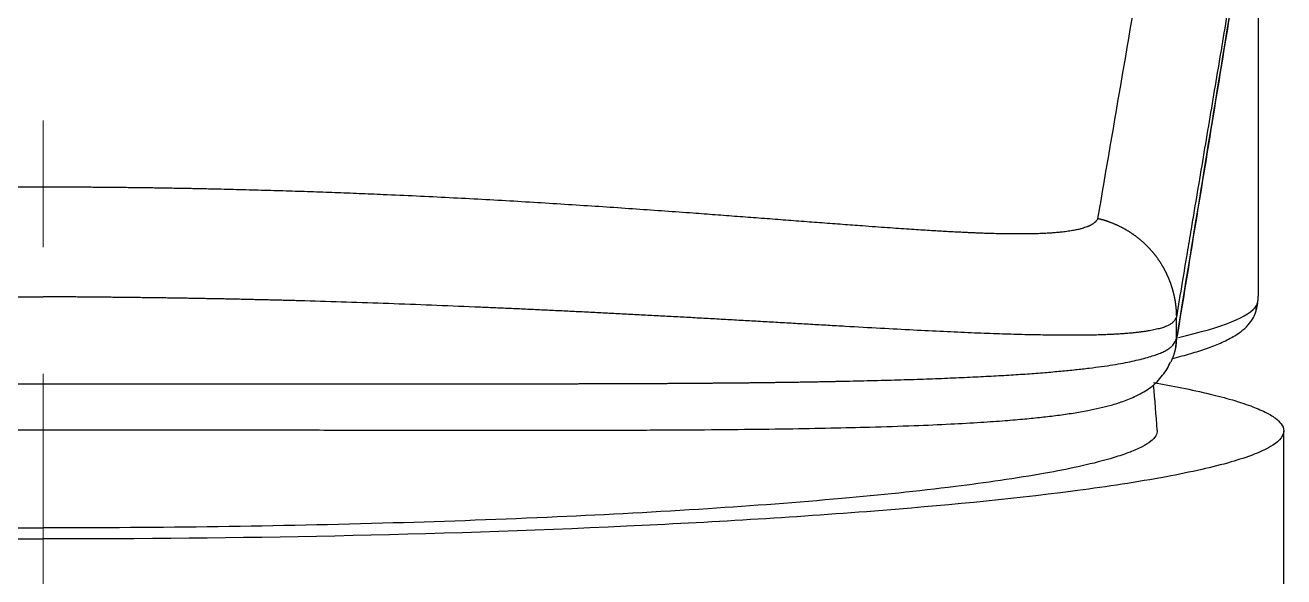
# Model space of a CAD drawing. Extents: x 0 to 790, y 0 to 579.
# Drawn here: x 225.07 to 249.92, y 358.79 to 369.68 of the extents above; entities that cross this region are included whole.
import ezdxf

# ---------------------------------------------------------------- set-up
doc = ezdxf.new("R2010")
doc.units = 0
doc.header["$LTSCALE"] = 10
doc.header["$MEASUREMENT"] = 0
doc.linetypes.add('CENTER', pattern=[2, 1.25, -0.25, 0.25, -0.25])
for name, color, linetype in [('1', 7, 'CONTINUOUS'), ('BODY', 7, 'CONTINUOUS'), ('DEF_LAYER_ASSEM_MEMBER', 7, 'CONTINUOUS')]:
    doc.layers.add(name, color=color, linetype=linetype)

# ---------------------------------------------------------------- blocks, each defined once
blk = doc.blocks.new('A$C93291215')
at = {"layer": '1'}
for p, q in [((24, 2.772), (24, 10.039)), ((22.378, 1.789), (22.378, 2.222))]:
    blk.add_line(p, q, dxfattribs=at)
for centre, major_axis, ratio, start_param, end_param in [((0, 2.568), (24, 0), 0.087156, 5.918003, 6.226861), ((23.463, 2.453), (-0.42, 0.272), 0.994615, 3.141702, 3.71335)]:
    blk.add_ellipse(centre, major_axis=major_axis, ratio=ratio, start_param=start_param, end_param=end_param, dxfattribs=at)
for points, degree in [([(20.83, 4.17), (21.155, 6.065), (21.479, 7.957), (21.803, 9.848)], 3), ([(23.554, 8.977), (23.162, 6.581), (22.77, 4.185), (22.378, 1.789)], 3), ([(22.365, 1.635), (23.539, 8.81)], 1), ([(23.95, 2.339), (23.972, 2.413), (23.985, 2.5)], 2)]:
    blk.add_open_spline(points, degree=degree, dxfattribs=at)
for points, knots in [([(23.554, 9.245), (23.476, 8.775), (23.319, 7.839), (23.123, 6.668), (22.966, 5.733), (22.849, 5.031), (22.75, 4.441), (22.663, 3.926), (22.584, 3.453), (22.487, 2.873), (22.416, 2.451), (22.378, 2.222)], [0, 0, 0, 0, 0.200527, 0.4, 0.50027, 0.599806, 0.7, 0.752433, 0.819695, 0.902153, 1, 1, 1, 1]), ([(0.002, 4.788), (-0.02, 4.788), (-0.065, 4.788), (-0.133, 4.788), (-0.202, 4.787), (-0.273, 4.787), (-0.346, 4.787), (-0.421, 4.787), (-0.497, 4.787), (-0.575, 4.786), (-0.654, 4.786), (-0.735, 4.785), (-0.818, 4.785), (-0.902, 4.784), (-0.988, 4.784), (-1.076, 4.783), (-1.165, 4.782), (-1.256, 4.782), (-1.348, 4.781), (-1.442, 4.78), (-1.538, 4.779), (-1.635, 4.778), (-1.734, 4.777), (-1.835, 4.775), (-1.937, 4.774), (-2.041, 4.773), (-2.146, 4.771), (-2.253, 4.77), (-2.361, 4.768), (-2.471, 4.766), (-2.583, 4.764), (-2.696, 4.762), (-2.811, 4.76), (-2.927, 4.758), (-3.045, 4.756), (-3.164, 4.753), (-3.285, 4.751), (-3.408, 4.748), (-3.532, 4.745), (-3.657, 4.742), (-3.784, 4.739), (-4.207, 4.728), (-4.874, 4.709), (-5.727, 4.679), (-6.429, 4.652), (-6.983, 4.628), (-7.392, 4.609), (-7.661, 4.596), (-7.85, 4.587), (-8.008, 4.579), (-8.18, 4.57), (-8.351, 4.561), (-8.521, 4.552), (-8.691, 4.542), (-8.86, 4.533), (-9.029, 4.523), (-9.196, 4.514), (-9.363, 4.504), (-9.53, 4.494), (-9.696, 4.484), (-9.861, 4.474), (-10.025, 4.464), (-10.189, 4.454), (-10.351, 4.443), (-10.513, 4.433), (-10.675, 4.423), (-10.835, 4.412), (-10.994, 4.402), (-11.152, 4.391), (-11.31, 4.38), (-11.466, 4.37), (-11.621, 4.359), (-11.775, 4.348), (-11.928, 4.338), (-12.08, 4.327), (-12.231, 4.316), (-12.381, 4.305), (-12.53, 4.295), (-12.678, 4.284), (-12.824, 4.273), (-12.97, 4.263), (-13.114, 4.252), (-13.258, 4.241), (-13.4, 4.231), (-13.542, 4.22), (-13.682, 4.209), (-13.821, 4.199), (-13.959, 4.189), (-14.097, 4.178), (-14.233, 4.168), (-14.368, 4.158), (-14.502, 4.147), (-14.701, 4.132), (-14.962, 4.113), (-15.282, 4.088), (-15.595, 4.065), (-15.901, 4.042), (-16.198, 4.02), (-16.488, 3.999), (-16.77, 3.979), (-17.043, 3.961), (-17.307, 3.943), (-17.515, 3.93), (-17.672, 3.921), (-17.783, 3.914), (-17.898, 3.908), (-18.014, 3.902), (-18.133, 3.896), (-18.254, 3.89), (-18.377, 3.884), (-18.5, 3.879), (-18.625, 3.875), (-18.751, 3.871), (-18.877, 3.868), (-19.003, 3.865), (-19.128, 3.863), (-19.252, 3.863), (-19.375, 3.863), (-19.521, 3.865), (-19.678, 3.869), (-19.837, 3.876), (-19.971, 3.885), (-20.083, 3.896), (-20.176, 3.906), (-20.252, 3.917), (-20.314, 3.927), (-20.364, 3.936), (-20.417, 3.947), (-20.473, 3.96), (-20.531, 3.976), (-20.581, 3.992), (-20.621, 4.007), (-20.655, 4.022), (-20.682, 4.035), (-20.709, 4.05), (-20.741, 4.07), (-20.767, 4.091), (-20.786, 4.109), (-20.796, 4.121), (-20.805, 4.132), (-20.813, 4.142), (-20.82, 4.152), (-20.825, 4.161), (-20.829, 4.167), (-20.83, 4.17)], [0, 0, 0, 0, 0.002057, 0.004165, 0.006324, 0.008535, 0.010797, 0.01311, 0.015475, 0.017891, 0.020359, 0.022878, 0.025448, 0.028069, 0.030742, 0.033466, 0.036242, 0.039069, 0.041947, 0.044876, 0.047857, 0.050889, 0.053973, 0.057107, 0.060293, 0.063531, 0.066819, 0.070159, 0.07355, 0.076993, 0.080486, 0.084031, 0.087627, 0.091274, 0.094973, 0.098723, 0.102523, 0.106375, 0.110279, 0.114233, 0.118238, 0.122294, 0.154366, 0.1818, 0.204601, 0.222776, 0.23633, 0.245267, 0.249591, 0.255376, 0.261161, 0.266945, 0.27273, 0.278516, 0.284303, 0.290091, 0.295881, 0.301673, 0.307467, 0.313264, 0.319064, 0.324866, 0.330668, 0.336471, 0.342273, 0.348074, 0.353872, 0.359666, 0.365456, 0.371241, 0.37702, 0.382792, 0.388558, 0.394319, 0.400074, 0.405825, 0.411571, 0.417313, 0.423053, 0.428789, 0.434524, 0.440256, 0.445988, 0.451718, 0.457448, 0.463179, 0.46891, 0.474643, 0.480377, 0.486114, 0.491853, 0.497596, 0.503342, 0.517684, 0.532041, 0.546404, 0.560765, 0.575116, 0.58945, 0.603758, 0.618032, 0.632265, 0.646458, 0.652647, 0.659117, 0.665868, 0.672901, 0.680217, 0.687819, 0.695709, 0.703887, 0.712354, 0.72111, 0.730158, 0.739497, 0.749129, 0.759054, 0.769272, 0.779778, 0.797015, 0.812839, 0.827242, 0.840231, 0.851813, 0.861994, 0.87078, 0.878176, 0.884189, 0.895653, 0.906255, 0.916003, 0.924899, 0.932947, 0.940146, 0.945541, 0.955333, 0.969553, 0.974749, 0.979665, 0.9843, 0.988651, 0.992718, 0.996501, 1, 1, 1, 1]), ([(20.83, 4.17), (20.829, 4.168), (20.827, 4.165), (20.824, 4.159), (20.821, 4.154), (20.817, 4.147), (20.812, 4.141), (20.807, 4.134), (20.801, 4.127), (20.794, 4.119), (20.787, 4.111), (20.779, 4.103), (20.77, 4.094), (20.76, 4.086), (20.748, 4.076), (20.733, 4.065), (20.716, 4.054), (20.699, 4.044), (20.681, 4.034), (20.663, 4.025), (20.645, 4.017), (20.626, 4.009), (20.601, 4), (20.566, 3.987), (20.515, 3.971), (20.451, 3.954), (20.371, 3.937), (20.272, 3.92), (20.168, 3.905), (20.062, 3.894), (19.963, 3.885), (19.857, 3.878), (19.744, 3.872), (19.625, 3.868), (19.5, 3.865), (19.368, 3.864), (19.23, 3.863), (19.086, 3.864), (18.936, 3.867), (18.78, 3.87), (18.655, 3.874), (18.56, 3.877), (18.497, 3.88), (18.424, 3.882), (18.342, 3.886), (18.249, 3.89), (18.147, 3.895), (18.034, 3.901), (17.909, 3.907), (17.773, 3.915), (17.624, 3.924), (17.462, 3.933), (17.287, 3.944), (17.097, 3.957), (16.891, 3.971), (16.67, 3.986), (16.433, 4.003), (16.139, 4.024), (15.791, 4.05), (15.389, 4.08), (14.979, 4.111), (14.563, 4.143), (14.14, 4.175), (13.712, 4.207), (13.278, 4.24), (12.803, 4.275), (12.283, 4.313), (11.713, 4.353), (11.128, 4.393), (10.529, 4.432), (9.918, 4.471), (9.296, 4.508), (8.665, 4.544), (8.024, 4.578), (7.374, 4.61), (6.778, 4.637), (6.241, 4.659), (5.764, 4.678), (5.283, 4.695), (4.8, 4.711), (4.313, 4.725), (3.824, 4.738), (3.452, 4.747), (3.197, 4.752), (3.061, 4.755), (2.924, 4.758), (2.787, 4.761), (2.65, 4.763), (2.512, 4.765), (2.375, 4.768), (2.237, 4.77), (2.098, 4.772), (1.96, 4.774), (1.821, 4.776), (1.682, 4.777), (1.543, 4.779), (1.404, 4.78), (1.265, 4.782), (1.125, 4.783), (0.985, 4.784), (0.845, 4.785), (0.705, 4.786), (0.565, 4.786), (0.424, 4.787), (0.284, 4.787), (0.143, 4.788), (0.049, 4.788), (0.002, 4.788)], [0, 0, 0, 0, 0.002039, 0.004252, 0.006637, 0.009195, 0.011926, 0.01483, 0.017905, 0.021153, 0.024572, 0.028162, 0.031923, 0.035854, 0.039953, 0.045512, 0.050852, 0.055972, 0.060873, 0.065558, 0.070026, 0.074279, 0.078318, 0.086732, 0.096626, 0.108005, 0.12088, 0.135268, 0.151185, 0.162542, 0.173917, 0.18531, 0.196719, 0.20814, 0.219567, 0.230995, 0.242419, 0.253833, 0.265235, 0.276626, 0.288007, 0.291763, 0.29606, 0.300896, 0.306271, 0.312184, 0.318635, 0.325626, 0.333156, 0.34123, 0.349849, 0.359018, 0.368742, 0.37903, 0.389884, 0.401304, 0.413289, 0.425838, 0.444661, 0.463304, 0.481748, 0.499978, 0.517984, 0.535778, 0.553376, 0.570792, 0.592324, 0.613913, 0.635583, 0.657325, 0.67909, 0.700836, 0.72255, 0.74425, 0.765953, 0.787667, 0.803142, 0.818619, 0.8341, 0.849585, 0.865072, 0.880563, 0.896056, 0.90034, 0.904627, 0.908919, 0.913216, 0.917516, 0.921821, 0.926129, 0.930442, 0.934759, 0.939081, 0.943406, 0.947735, 0.952069, 0.956406, 0.960747, 0.965093, 0.969442, 0.973796, 0.978153, 0.982515, 0.98688, 0.991249, 0.995623, 1, 1, 1, 1]), ([(20.83, 4.17), (20.837, 4.168), (20.851, 4.165), (20.872, 4.16), (20.893, 4.154), (20.913, 4.149), (20.934, 4.143), (20.954, 4.137), (20.974, 4.13), (20.994, 4.124), (21.014, 4.117), (21.034, 4.11), (21.054, 4.103), (21.073, 4.096), (21.093, 4.089), (21.112, 4.081), (21.131, 4.073), (21.15, 4.065), (21.169, 4.057), (21.188, 4.049), (21.206, 4.041), (21.225, 4.032), (21.243, 4.023), (21.261, 4.014), (21.279, 4.005), (21.297, 3.996), (21.315, 3.987), (21.332, 3.977), (21.35, 3.968), (21.367, 3.958), (21.384, 3.948), (21.401, 3.938), (21.418, 3.928), (21.435, 3.917), (21.452, 3.907), (21.468, 3.896), (21.484, 3.886), (21.5, 3.875), (21.516, 3.864), (21.532, 3.853), (21.548, 3.842), (21.563, 3.83), (21.579, 3.819), (21.594, 3.807), (21.609, 3.796), (21.624, 3.784), (21.638, 3.772), (21.653, 3.761), (21.667, 3.749), (21.682, 3.737), (21.696, 3.724), (21.71, 3.712), (21.723, 3.7), (21.737, 3.687), (21.75, 3.675), (21.764, 3.662), (21.777, 3.65), (21.79, 3.637), (21.803, 3.624), (21.815, 3.611), (21.828, 3.598), (21.84, 3.585), (21.852, 3.572), (21.864, 3.559), (21.876, 3.546), (21.888, 3.533), (21.899, 3.519), (21.911, 3.506), (21.922, 3.492), (21.933, 3.479), (21.944, 3.465), (21.954, 3.452), (21.965, 3.438), (21.975, 3.424), (21.986, 3.411), (21.996, 3.397), (22.006, 3.383), (22.015, 3.369), (22.025, 3.355), (22.034, 3.341), (22.044, 3.328), (22.053, 3.314), (22.062, 3.3), (22.071, 3.286), (22.079, 3.271), (22.088, 3.257), (22.096, 3.243), (22.105, 3.229), (22.113, 3.215), (22.121, 3.201), (22.129, 3.187), (22.136, 3.173), (22.144, 3.158), (22.151, 3.144), (22.159, 3.13), (22.166, 3.116), (22.173, 3.102), (22.18, 3.088), (22.186, 3.073), (22.193, 3.059), (22.199, 3.045), (22.206, 3.031), (22.212, 3.017), (22.218, 3.002), (22.224, 2.988), (22.23, 2.974), (22.235, 2.96), (22.241, 2.946), (22.246, 2.932), (22.252, 2.918), (22.257, 2.904), (22.262, 2.89), (22.267, 2.876), (22.271, 2.862), (22.276, 2.848), (22.281, 2.834), (22.285, 2.82), (22.289, 2.806), (22.294, 2.792), (22.298, 2.778), (22.302, 2.764), (22.306, 2.751), (22.309, 2.737), (22.313, 2.723), (22.317, 2.709), (22.32, 2.696), (22.323, 2.682), (22.326, 2.669), (22.33, 2.655), (22.333, 2.642), (22.335, 2.628), (22.338, 2.615), (22.341, 2.601), (22.343, 2.588), (22.346, 2.575), (22.348, 2.561), (22.351, 2.548), (22.353, 2.535), (22.355, 2.522), (22.357, 2.509), (22.359, 2.496), (22.36, 2.483), (22.362, 2.47), (22.364, 2.457), (22.365, 2.444), (22.367, 2.431), (22.368, 2.419), (22.369, 2.406), (22.37, 2.393), (22.372, 2.381), (22.373, 2.368), (22.373, 2.356), (22.374, 2.343), (22.375, 2.331), (22.376, 2.319), (22.376, 2.306), (22.377, 2.294), (22.377, 2.282), (22.377, 2.27), (22.378, 2.258), (22.378, 2.246), (22.378, 2.234), (22.378, 2.226), (22.378, 2.222)], [0, 0, 0, 0, 0.008007, 0.015992, 0.023954, 0.031893, 0.03981, 0.047705, 0.055577, 0.063427, 0.071255, 0.07906, 0.086844, 0.094605, 0.102344, 0.110061, 0.117756, 0.125428, 0.133079, 0.140707, 0.148313, 0.155897, 0.163459, 0.170998, 0.178515, 0.18601, 0.193482, 0.200932, 0.20836, 0.215765, 0.223148, 0.230508, 0.237846, 0.245161, 0.252453, 0.259723, 0.26697, 0.274194, 0.281396, 0.288574, 0.29573, 0.302864, 0.309974, 0.317061, 0.324126, 0.331167, 0.338186, 0.345181, 0.352154, 0.359104, 0.36603, 0.372934, 0.379815, 0.386673, 0.393507, 0.400319, 0.407108, 0.413874, 0.420617, 0.427337, 0.434034, 0.440709, 0.44736, 0.453989, 0.460595, 0.467178, 0.473739, 0.480277, 0.486792, 0.493285, 0.499756, 0.506204, 0.512629, 0.519033, 0.525414, 0.531773, 0.53811, 0.544425, 0.550717, 0.556988, 0.563237, 0.569463, 0.575668, 0.58185, 0.588011, 0.594149, 0.600266, 0.606361, 0.612433, 0.618484, 0.624513, 0.630519, 0.636504, 0.642467, 0.648408, 0.654326, 0.660223, 0.666098, 0.67195, 0.677781, 0.683589, 0.689375, 0.695139, 0.700881, 0.706601, 0.712299, 0.717974, 0.723628, 0.729259, 0.734867, 0.740454, 0.746018, 0.75156, 0.757079, 0.762577, 0.768051, 0.773504, 0.778934, 0.784341, 0.789727, 0.79509, 0.80043, 0.805748, 0.811043, 0.816316, 0.821567, 0.826795, 0.832, 0.837183, 0.842343, 0.847481, 0.852596, 0.857689, 0.862759, 0.867807, 0.872832, 0.877835, 0.882815, 0.887772, 0.892707, 0.89762, 0.90251, 0.907377, 0.912222, 0.917044, 0.921843, 0.926621, 0.931375, 0.936107, 0.940817, 0.945504, 0.950169, 0.954811, 0.959431, 0.964028, 0.968603, 0.973155, 0.977685, 0.982193, 0.986678, 0.991141, 0.995582, 1, 1, 1, 1]), ([(23.962, 2.45), (23.963, 2.451), (23.964, 2.453), (23.966, 2.457), (23.968, 2.46), (23.969, 2.464), (23.971, 2.469), (23.973, 2.473), (23.974, 2.478), (23.976, 2.483), (23.977, 2.488), (23.979, 2.493), (23.98, 2.499), (23.982, 2.505), (23.983, 2.511), (23.984, 2.517), (23.986, 2.524), (23.987, 2.531), (23.988, 2.538), (23.989, 2.545), (23.99, 2.553), (23.991, 2.561), (23.992, 2.569), (23.993, 2.577), (23.993, 2.586), (23.994, 2.595), (23.995, 2.604), (23.996, 2.613), (23.996, 2.623), (23.997, 2.633), (23.998, 2.646), (23.998, 2.663), (23.999, 2.684), (23.999, 2.704), (24, 2.717), (24, 2.722), (24, 2.746), (24, 2.772), (24, 2.798)], [0, 0, 0, 0, 0.027853, 0.055682, 0.083486, 0.111268, 0.139028, 0.16677, 0.194493, 0.2222, 0.249891, 0.27757, 0.305236, 0.332891, 0.360537, 0.388176, 0.415808, 0.443436, 0.471061, 0.498684, 0.526306, 0.553931, 0.581557, 0.609189, 0.636825, 0.66447, 0.692123, 0.719786, 0.747461, 0.775149, 0.802852, 0.856395, 0.90989, 0.963347, 1, 1, 1, 1.168177, 1.168177, 1.168177, 1.168177]), ([(-22.378, 2.222), (-22.375, 2.216), (-22.369, 2.204), (-22.359, 2.186), (-22.348, 2.167), (-22.336, 2.149), (-22.321, 2.131), (-22.304, 2.113), (-22.285, 2.096), (-22.263, 2.08), (-22.237, 2.064), (-22.208, 2.05), (-22.177, 2.036), (-22.143, 2.023), (-22.107, 2.011), (-22.068, 1.999), (-22.028, 1.989), (-21.987, 1.979), (-21.944, 1.969), (-21.899, 1.961), (-21.853, 1.952), (-21.806, 1.944), (-21.757, 1.937), (-21.707, 1.93), (-21.656, 1.924), (-21.604, 1.918), (-21.551, 1.912), (-21.497, 1.907), (-21.442, 1.902), (-21.387, 1.897), (-21.33, 1.893), (-21.273, 1.889), (-21.216, 1.886), (-21.158, 1.883), (-21.099, 1.88), (-21.04, 1.877), (-20.981, 1.875), (-20.922, 1.873), (-20.863, 1.871), (-20.804, 1.869), (-20.744, 1.868), (-20.612, 1.865), (-20.396, 1.863), (-20.081, 1.864), (-19.746, 1.869), (-19.391, 1.877), (-19.016, 1.888), (-18.62, 1.903), (-18.203, 1.92), (-17.765, 1.94), (-17.308, 1.962), (-16.832, 1.986), (-16.339, 2.012), (-15.959, 2.032), (-15.706, 2.046), (-15.586, 2.052), (-15.464, 2.059), (-15.342, 2.066), (-15.219, 2.073), (-15.096, 2.08), (-14.971, 2.087), (-14.846, 2.095), (-14.72, 2.102), (-14.593, 2.11), (-14.465, 2.117), (-14.337, 2.125), (-14.207, 2.133), (-14.077, 2.141), (-13.969, 2.148), (-13.859, 2.154), (-13.723, 2.162), (-13.512, 2.174), (-13.223, 2.19), (-12.853, 2.21), (-12.4, 2.235), (-11.776, 2.268), (-11.015, 2.307), (-10.155, 2.349), (-9.327, 2.387), (-8.741, 2.413), (-8.393, 2.427), (-8.271, 2.432), (-8.148, 2.437), (-8.025, 2.442), (-7.901, 2.447), (-7.777, 2.452), (-7.653, 2.457), (-7.529, 2.462), (-7.405, 2.466), (-7.28, 2.471), (-7.155, 2.476), (-7.029, 2.48), (-6.904, 2.485), (-6.778, 2.489), (-6.652, 2.493), (-6.525, 2.498), (-6.399, 2.502), (-6.272, 2.506), (-6.145, 2.51), (-6.018, 2.514), (-5.89, 2.518), (-5.763, 2.522), (-5.635, 2.526), (-5.507, 2.53), (-5.378, 2.534), (-5.25, 2.537), (-5.121, 2.541), (-4.992, 2.544), (-4.863, 2.548), (-4.734, 2.551), (-4.605, 2.555), (-4.475, 2.558), (-4.345, 2.561), (-4.215, 2.564), (-4.085, 2.567), (-3.955, 2.57), (-3.825, 2.573), (-3.694, 2.576), (-3.563, 2.579), (-3.432, 2.581), (-3.302, 2.584), (-3.17, 2.587), (-3.039, 2.589), (-2.908, 2.591), (-2.776, 2.594), (-2.645, 2.596), (-2.513, 2.598), (-2.382, 2.6), (-2.25, 2.602), (-2.118, 2.604), (-1.986, 2.606), (-1.854, 2.608), (-1.722, 2.609), (-1.589, 2.611), (-1.457, 2.613), (-1.325, 2.614), (-1.193, 2.615), (-1.06, 2.617), (-0.928, 2.618), (-0.795, 2.619), (-0.663, 2.62), (-0.53, 2.621), (-0.398, 2.622), (-0.265, 2.622), (-0.133, 2.623), (-0.044, 2.623), (0, 2.624)], [0, 0, 0, 0, 0.007112, 0.014268, 0.021467, 0.028704, 0.035976, 0.043259, 0.050527, 0.057756, 0.064924, 0.072012, 0.079008, 0.0859, 0.092674, 0.099324, 0.105858, 0.112288, 0.118625, 0.12488, 0.131059, 0.137163, 0.143191, 0.149143, 0.155019, 0.160816, 0.166537, 0.172178, 0.177741, 0.183225, 0.188628, 0.193952, 0.199194, 0.204354, 0.209431, 0.214425, 0.219333, 0.224157, 0.228894, 0.233545, 0.23811, 0.242587, 0.263725, 0.284788, 0.305788, 0.32674, 0.347674, 0.368635, 0.389664, 0.41076, 0.431898, 0.453053, 0.474196, 0.495302, 0.500153, 0.505, 0.509845, 0.514687, 0.519526, 0.524362, 0.529197, 0.53403, 0.538862, 0.543692, 0.548522, 0.553351, 0.55818, 0.563009, 0.567838, 0.57012, 0.575093, 0.582759, 0.59312, 0.606188, 0.621976, 0.640512, 0.670176, 0.698235, 0.724639, 0.74942, 0.753215, 0.757009, 0.760802, 0.764596, 0.76839, 0.772183, 0.775976, 0.77977, 0.783563, 0.787356, 0.791149, 0.794942, 0.798735, 0.802528, 0.806321, 0.810114, 0.813908, 0.817701, 0.821494, 0.825288, 0.829081, 0.832875, 0.836669, 0.840463, 0.844257, 0.848052, 0.851847, 0.855641, 0.859437, 0.863232, 0.867028, 0.870824, 0.87462, 0.878417, 0.882214, 0.886011, 0.889809, 0.893607, 0.897405, 0.901204, 0.905002, 0.908801, 0.9126, 0.9164, 0.920199, 0.923999, 0.927798, 0.931598, 0.935398, 0.939198, 0.942998, 0.946799, 0.950599, 0.954399, 0.958199, 0.962, 0.9658, 0.9696, 0.9734, 0.977201, 0.981001, 0.984801, 0.988601, 0.992401, 0.9962, 1, 1, 1, 1]), ([(22.378, 2.222), (22.375, 2.216), (22.368, 2.203), (22.358, 2.185), (22.347, 2.166), (22.335, 2.148), (22.32, 2.13), (22.303, 2.113), (22.283, 2.096), (22.26, 2.079), (22.232, 2.064), (22.201, 2.049), (22.165, 2.034), (22.126, 2.02), (22.084, 2.007), (22.037, 1.994), (21.987, 1.982), (21.934, 1.97), (21.878, 1.959), (21.818, 1.949), (21.754, 1.939), (21.687, 1.929), (21.617, 1.92), (21.542, 1.912), (21.464, 1.905), (21.382, 1.898), (21.296, 1.891), (21.206, 1.886), (21.112, 1.881), (21.014, 1.876), (20.912, 1.872), (20.805, 1.869), (20.638, 1.866), (20.397, 1.863), (20.064, 1.864), (19.693, 1.869), (19.281, 1.878), (18.826, 1.892), (18.326, 1.911), (17.78, 1.935), (17.184, 1.965), (16.537, 1.999), (15.968, 2.031), (15.501, 2.058), (15.16, 2.078), (14.816, 2.097), (14.472, 2.117), (14.127, 2.137), (13.782, 2.156), (13.437, 2.176), (13.093, 2.195), (12.751, 2.214), (12.409, 2.232), (12.069, 2.25), (11.731, 2.268), (11.396, 2.286), (11.063, 2.303), (10.733, 2.319), (10.406, 2.336), (10.083, 2.351), (9.763, 2.366), (9.448, 2.381), (9.136, 2.395), (8.829, 2.409), (8.343, 2.429), (7.678, 2.457), (6.832, 2.488), (5.999, 2.517), (5.407, 2.535), (5.057, 2.545), (4.943, 2.548), (4.829, 2.551), (4.713, 2.554), (4.597, 2.557), (4.48, 2.56), (4.362, 2.563), (4.243, 2.565), (4.123, 2.568), (4.003, 2.571), (3.881, 2.574), (3.759, 2.576), (3.636, 2.579), (3.512, 2.581), (3.387, 2.584), (3.262, 2.586), (3.135, 2.588), (3.008, 2.591), (2.88, 2.593), (2.751, 2.595), (2.621, 2.597), (2.49, 2.599), (2.359, 2.601), (2.226, 2.603), (2.093, 2.604), (1.959, 2.606), (1.824, 2.608), (1.689, 2.609), (1.552, 2.611), (1.415, 2.612), (1.277, 2.614), (1.138, 2.615), (0.999, 2.617), (0.858, 2.618), (0.717, 2.619), (0.575, 2.62), (0.433, 2.621), (0.289, 2.622), (0.145, 2.623), (0.048, 2.623), (0, 2.624)], [0, 0, 0, 0, 0.007197, 0.014434, 0.02171, 0.029025, 0.036378, 0.04377, 0.051202, 0.058673, 0.066187, 0.073742, 0.08134, 0.08898, 0.096662, 0.104386, 0.112151, 0.119956, 0.127801, 0.135685, 0.14361, 0.151574, 0.159579, 0.167623, 0.175709, 0.183835, 0.192002, 0.200211, 0.208461, 0.216753, 0.225087, 0.233462, 0.24188, 0.263311, 0.285604, 0.308758, 0.33277, 0.357639, 0.383361, 0.409936, 0.437363, 0.465643, 0.494778, 0.508472, 0.521964, 0.535253, 0.548339, 0.561223, 0.573904, 0.586382, 0.598656, 0.610727, 0.622595, 0.634259, 0.64572, 0.656979, 0.668034, 0.678887, 0.689537, 0.699985, 0.71023, 0.720273, 0.730114, 0.739752, 0.749189, 0.775521, 0.801173, 0.826142, 0.850425, 0.853748, 0.857093, 0.860459, 0.863847, 0.867255, 0.870685, 0.874135, 0.877607, 0.8811, 0.884615, 0.888151, 0.891708, 0.895286, 0.898886, 0.902507, 0.906149, 0.909813, 0.913499, 0.917205, 0.920934, 0.924683, 0.928455, 0.932247, 0.936062, 0.939897, 0.943754, 0.947633, 0.951533, 0.955454, 0.959397, 0.963361, 0.967346, 0.971353, 0.975381, 0.979431, 0.983502, 0.987594, 0.991708, 0.995843, 1, 1, 1, 1]), ([(22.306, 1.407), (22.37, 1.423), (22.553, 1.471), (22.831, 1.552), (23.126, 1.655), (23.389, 1.77), (23.596, 1.891), (23.762, 2.024), (23.845, 2.126), (23.883, 2.181)], [0, 0, 0, 0, 0.084164, 0.247288, 0.413506, 0.584982, 0.765285, 0.886147, 1, 1, 1, 1]), ([(-22.378, 1.789), (-22.373, 1.779), (-22.363, 1.757), (-22.347, 1.725), (-22.326, 1.692), (-22.3, 1.659), (-22.266, 1.625), (-22.222, 1.593), (-22.166, 1.561), (-22.1, 1.529), (-22.024, 1.497), (-21.937, 1.466), (-21.841, 1.435), (-21.733, 1.405), (-21.614, 1.375), (-21.484, 1.346), (-21.34, 1.318), (-21.184, 1.29), (-21.014, 1.263), (-20.829, 1.237), (-20.631, 1.212), (-20.418, 1.188), (-20.19, 1.165), (-19.946, 1.142), (-19.687, 1.121), (-19.411, 1.101), (-19.12, 1.082), (-18.811, 1.063), (-18.486, 1.046), (-18.143, 1.03), (-17.783, 1.015), (-17.404, 1.001), (-17.008, 0.988), (-16.594, 0.976), (-16.161, 0.966), (-15.808, 0.958), (-15.545, 0.952), (-15.381, 0.949), (-15.215, 0.946), (-15.049, 0.944), (-14.882, 0.941), (-14.714, 0.938), (-14.546, 0.936), (-14.377, 0.934), (-14.207, 0.932), (-14.036, 0.93), (-13.865, 0.928), (-13.694, 0.926), (-13.522, 0.924), (-13.349, 0.923), (-13.176, 0.921), (-13.003, 0.92), (-12.829, 0.919), (-12.655, 0.918), (-12.481, 0.916), (-12.306, 0.915), (-12.132, 0.914), (-11.957, 0.914), (-11.781, 0.913), (-11.606, 0.912), (-11.43, 0.911), (-11.255, 0.911), (-11.079, 0.91), (-10.903, 0.909), (-10.728, 0.909), (-10.552, 0.909), (-10.376, 0.908), (-10.201, 0.908), (-10.025, 0.907), (-9.85, 0.907), (-9.674, 0.907), (-9.499, 0.907), (-9.324, 0.907), (-9.15, 0.906), (-8.975, 0.906), (-8.801, 0.906), (-8.627, 0.906), (-8.453, 0.906), (-8.28, 0.906), (-8.107, 0.906), (-7.934, 0.906), (-7.762, 0.906), (-7.59, 0.906), (-7.419, 0.906), (-7.248, 0.906), (-7.077, 0.906), (-6.907, 0.906), (-6.738, 0.906), (-6.569, 0.906), (-6.4, 0.906), (-6.233, 0.906), (-6.065, 0.906), (-5.899, 0.906), (-5.733, 0.906), (-5.567, 0.906), (-5.402, 0.906), (-5.238, 0.906), (-5.075, 0.906), (-4.912, 0.906), (-4.75, 0.906), (-4.589, 0.907), (-4.428, 0.907), (-4.268, 0.907), (-4.109, 0.907), (-3.951, 0.907), (-3.793, 0.907), (-3.636, 0.907), (-3.48, 0.907), (-3.325, 0.907), (-3.171, 0.907), (-3.017, 0.907), (-2.865, 0.907), (-2.713, 0.907), (-2.562, 0.907), (-2.412, 0.907), (-2.263, 0.907), (-2.114, 0.907), (-1.967, 0.907), (-1.82, 0.907), (-1.675, 0.907), (-1.53, 0.907), (-1.386, 0.907), (-1.243, 0.907), (-1.101, 0.907), (-0.96, 0.907), (-0.82, 0.907), (-0.681, 0.907), (-0.543, 0.907), (-0.406, 0.907), (-0.27, 0.907), (-0.135, 0.907), (-0.045, 0.907), (0, 0.907)], [0, 0, 0, 0, 0.010959, 0.022144, 0.033551, 0.045182, 0.057037, 0.06912, 0.081435, 0.093981, 0.106757, 0.119761, 0.132989, 0.146441, 0.160118, 0.17402, 0.188149, 0.202505, 0.21709, 0.231905, 0.24695, 0.262226, 0.277732, 0.293469, 0.309434, 0.325629, 0.342051, 0.358701, 0.375576, 0.392676, 0.410003, 0.427555, 0.445333, 0.463338, 0.48157, 0.500029, 0.506587, 0.513117, 0.519619, 0.526093, 0.532538, 0.538954, 0.545343, 0.551703, 0.558035, 0.564338, 0.570613, 0.576859, 0.583077, 0.589267, 0.595428, 0.60156, 0.607665, 0.61374, 0.619787, 0.625806, 0.631796, 0.637758, 0.643691, 0.649596, 0.655473, 0.661321, 0.667141, 0.672932, 0.678696, 0.684431, 0.690137, 0.695816, 0.701466, 0.707088, 0.712682, 0.718247, 0.723784, 0.729293, 0.734774, 0.740227, 0.745651, 0.751047, 0.756415, 0.761755, 0.767066, 0.772349, 0.777603, 0.782829, 0.788026, 0.793195, 0.798335, 0.803446, 0.808529, 0.813583, 0.818608, 0.823605, 0.828572, 0.833511, 0.838421, 0.843302, 0.848155, 0.852978, 0.857773, 0.862539, 0.867276, 0.871984, 0.876663, 0.881314, 0.885936, 0.89053, 0.895095, 0.899631, 0.90414, 0.90862, 0.913071, 0.917494, 0.921889, 0.926256, 0.930594, 0.934904, 0.939186, 0.943439, 0.947664, 0.951861, 0.956029, 0.960168, 0.96428, 0.968362, 0.972416, 0.976442, 0.98044, 0.984408, 0.988349, 0.992261, 0.996145, 1, 1, 1, 1]), ([(0, 0.907), (0.024, 0.907), (0.073, 0.907), (0.146, 0.907), (0.22, 0.907), (0.293, 0.907), (0.367, 0.907), (0.442, 0.907), (0.516, 0.907), (0.591, 0.907), (0.666, 0.907), (0.742, 0.907), (0.818, 0.907), (0.894, 0.907), (0.97, 0.907), (1.046, 0.907), (1.123, 0.907), (1.2, 0.907), (1.278, 0.907), (1.355, 0.907), (1.433, 0.907), (1.512, 0.907), (1.59, 0.907), (1.669, 0.907), (1.748, 0.907), (1.827, 0.907), (1.907, 0.907), (1.986, 0.907), (2.066, 0.907), (2.147, 0.907), (2.227, 0.907), (2.308, 0.907), (2.389, 0.907), (2.471, 0.907), (2.552, 0.907), (2.634, 0.907), (2.716, 0.907), (2.799, 0.907), (2.881, 0.907), (2.964, 0.907), (3.047, 0.907), (3.13, 0.907), (3.214, 0.907), (3.298, 0.907), (3.382, 0.907), (3.466, 0.907), (3.551, 0.907), (3.636, 0.907), (3.721, 0.907), (3.806, 0.907), (3.891, 0.907), (3.977, 0.907), (4.063, 0.907), (4.149, 0.907), (4.235, 0.907), (4.322, 0.907), (4.409, 0.907), (4.496, 0.906), (4.583, 0.906), (4.67, 0.906), (4.758, 0.906), (4.846, 0.906), (4.934, 0.906), (5.022, 0.906), (5.111, 0.906), (5.2, 0.906), (5.288, 0.906), (5.377, 0.906), (5.467, 0.906), (5.556, 0.906), (5.646, 0.906), (5.736, 0.906), (5.826, 0.906), (5.916, 0.906), (6.006, 0.906), (6.097, 0.906), (6.188, 0.906), (6.278, 0.906), (6.369, 0.906), (6.461, 0.906), (6.552, 0.906), (6.644, 0.906), (6.735, 0.906), (6.827, 0.906), (6.919, 0.906), (7.011, 0.906), (7.104, 0.906), (7.196, 0.906), (7.289, 0.906), (7.381, 0.906), (7.474, 0.906), (7.567, 0.906), (7.66, 0.906), (7.753, 0.906), (7.847, 0.906), (7.94, 0.906), (8.034, 0.906), (8.127, 0.906), (8.221, 0.906), (8.315, 0.906), (8.409, 0.906), (8.503, 0.906), (8.597, 0.906), (8.691, 0.906), (8.786, 0.906), (8.88, 0.906), (8.975, 0.906), (9.069, 0.906), (9.164, 0.906), (9.258, 0.906), (9.353, 0.906), (9.448, 0.907), (9.543, 0.907), (9.638, 0.907), (9.733, 0.907), (9.828, 0.907), (9.923, 0.907), (10.018, 0.907), (10.113, 0.908), (10.208, 0.908), (10.303, 0.908), (10.398, 0.908), (10.494, 0.908), (10.589, 0.909), (10.684, 0.909), (10.779, 0.909), (10.874, 0.909), (10.97, 0.91), (11.065, 0.91), (11.16, 0.91), (11.255, 0.91), (11.35, 0.911), (11.445, 0.911), (11.541, 0.912), (11.636, 0.912), (11.731, 0.912), (11.826, 0.913), (11.921, 0.913), (12.015, 0.914), (12.11, 0.914), (12.205, 0.915), (12.3, 0.915), (12.394, 0.916), (12.489, 0.916), (12.583, 0.917), (12.678, 0.918), (12.772, 0.918), (12.866, 0.919), (12.96, 0.92), (13.054, 0.92), (13.148, 0.921), (13.242, 0.922), (13.335, 0.923), (13.429, 0.923), (13.522, 0.924), (13.615, 0.925), (13.709, 0.926), (13.801, 0.927), (13.894, 0.928), (13.987, 0.929), (14.079, 0.93), (14.172, 0.931), (14.264, 0.932), (14.356, 0.933), (14.447, 0.935), (14.539, 0.936), (14.63, 0.937), (14.721, 0.938), (14.812, 0.94), (14.903, 0.941), (14.993, 0.943), (15.084, 0.944), (15.174, 0.946), (15.264, 0.947), (15.353, 0.949), (15.442, 0.95), (15.531, 0.952), (15.62, 0.954), (15.872, 0.959), (16.276, 0.968), (16.813, 0.982), (17.321, 0.998), (17.8, 1.016), (18.25, 1.035), (18.673, 1.056), (19.069, 1.078), (19.437, 1.102), (19.78, 1.128), (20.097, 1.156), (20.39, 1.185), (20.658, 1.215), (20.904, 1.247), (21.126, 1.28), (21.327, 1.315), (21.507, 1.351), (21.667, 1.388), (21.809, 1.426), (21.933, 1.464), (22.041, 1.503), (22.133, 1.543), (22.208, 1.583), (22.266, 1.624), (22.308, 1.666), (22.337, 1.708), (22.359, 1.749), (22.372, 1.776), (22.378, 1.789)], [0, 0, 0, 0, 0.002094, 0.004196, 0.006306, 0.008425, 0.010552, 0.012687, 0.01483, 0.016982, 0.019142, 0.02131, 0.023487, 0.025672, 0.027865, 0.030067, 0.032276, 0.034495, 0.036721, 0.038956, 0.041199, 0.04345, 0.04571, 0.047978, 0.050254, 0.052538, 0.054831, 0.057132, 0.059441, 0.061759, 0.064085, 0.066419, 0.068762, 0.071112, 0.073471, 0.075839, 0.078214, 0.080598, 0.08299, 0.08539, 0.087798, 0.090215, 0.09264, 0.095073, 0.097515, 0.099965, 0.102423, 0.104889, 0.107364, 0.109847, 0.112338, 0.114838, 0.117346, 0.119862, 0.122387, 0.12492, 0.127461, 0.130011, 0.132569, 0.135135, 0.13771, 0.140294, 0.142885, 0.145486, 0.148094, 0.150711, 0.153337, 0.15597, 0.158613, 0.161263, 0.163923, 0.16659, 0.169266, 0.17195, 0.174643, 0.177344, 0.180054, 0.182772, 0.185498, 0.188233, 0.190976, 0.193727, 0.196487, 0.199255, 0.202032, 0.204817, 0.20761, 0.210411, 0.213221, 0.21604, 0.218866, 0.221701, 0.224544, 0.227396, 0.230256, 0.233124, 0.236, 0.238885, 0.241778, 0.24468, 0.247589, 0.250507, 0.253433, 0.256367, 0.25931, 0.262261, 0.26522, 0.268187, 0.271162, 0.274146, 0.277138, 0.280138, 0.283146, 0.286163, 0.289187, 0.29222, 0.295262, 0.298311, 0.301369, 0.304435, 0.307509, 0.310591, 0.313682, 0.316781, 0.319888, 0.323004, 0.326127, 0.329259, 0.332399, 0.335548, 0.338705, 0.34187, 0.345043, 0.348224, 0.351414, 0.354612, 0.357818, 0.361033, 0.364256, 0.367487, 0.370727, 0.373975, 0.377231, 0.380495, 0.383768, 0.387049, 0.390338, 0.393636, 0.396942, 0.400256, 0.403578, 0.406909, 0.410248, 0.413596, 0.416952, 0.420316, 0.423688, 0.427069, 0.430458, 0.433855, 0.437261, 0.440674, 0.444096, 0.447527, 0.450966, 0.454412, 0.457868, 0.461331, 0.464803, 0.468283, 0.471771, 0.475268, 0.478773, 0.482286, 0.485807, 0.489337, 0.492875, 0.496421, 0.499975, 0.523226, 0.546113, 0.568637, 0.590799, 0.6126, 0.63404, 0.655118, 0.675834, 0.696185, 0.71617, 0.735787, 0.755035, 0.773913, 0.792424, 0.810568, 0.828348, 0.845765, 0.862823, 0.879521, 0.89586, 0.911834, 0.927438, 0.942673, 0.957542, 0.972052, 0.986206, 1, 1, 1, 1]), ([(22.378, 1.789), (22.378, 1.784), (22.378, 1.775), (22.378, 1.76), (22.377, 1.746), (22.376, 1.731), (22.375, 1.716), (22.374, 1.701), (22.372, 1.686), (22.37, 1.671), (22.368, 1.656), (22.366, 1.64), (22.364, 1.625), (22.361, 1.609), (22.358, 1.594), (22.354, 1.578), (22.351, 1.562), (22.347, 1.546), (22.342, 1.531), (22.338, 1.515), (22.333, 1.499), (22.328, 1.483), (22.323, 1.467), (22.317, 1.451), (22.311, 1.435), (22.305, 1.419), (22.298, 1.403), (22.291, 1.387), (22.284, 1.371), (22.276, 1.356), (22.272, 1.346), (22.269, 1.341)], [0, 0, 0, 0, 0.030979, 0.062217, 0.093716, 0.125477, 0.157499, 0.189785, 0.222334, 0.255147, 0.288225, 0.321568, 0.355176, 0.389051, 0.423191, 0.457596, 0.492268, 0.527205, 0.562408, 0.597875, 0.633607, 0.669604, 0.705863, 0.742386, 0.77917, 0.816216, 0.853521, 0.891086, 0.92891, 0.966991, 1, 1, 1, 1]), ([(-22.266, 1.343), (-22.224, 1.245), (-22.113, 1.059), (-21.891, 0.835), (-21.608, 0.67), (-21.335, 0.559), (-21.098, 0.486), (-20.872, 0.429), (-20.622, 0.376), (-20.345, 0.328), (-20.039, 0.284), (-19.72, 0.246), (-19.378, 0.212), (-18.984, 0.178), (-18.501, 0.145), (-17.906, 0.111), (-17.18, 0.079), (-16.387, 0.054), (-15.548, 0.033), (-14.685, 0.018), (-13.719, 0.006), (-12.641, -0.003), (-11.445, -0.008), (-10.126, -0.01), (-8.685, -0.01), (-7.235, -0.008), (-5.797, -0.006), (-4.39, -0.004), (-2.915, -0.002), (-1.443, 0), (-0.465, 0), (0, 0)], [0, 0, 0, 0, 0.033579, 0.069794, 0.10141, 0.128441, 0.151263, 0.172447, 0.19329, 0.217213, 0.240698, 0.26372, 0.286276, 0.311016, 0.339777, 0.372572, 0.40956, 0.450826, 0.484554, 0.520508, 0.558598, 0.598925, 0.641655, 0.686886, 0.734469, 0.784191, 0.825566, 0.868506, 0.912896, 0.958696, 1, 1, 1, 1]), ([(0, 0), (0.465, 0), (1.443, 0), (2.915, -0.002), (4.39, -0.004), (5.797, -0.006), (7.234, -0.009), (8.685, -0.01), (10.126, -0.01), (11.445, -0.008), (12.641, -0.003), (13.718, 0.006), (14.685, 0.018), (15.547, 0.033), (16.387, 0.053), (17.18, 0.079), (17.906, 0.111), (18.501, 0.145), (18.983, 0.178), (19.378, 0.212), (19.72, 0.246), (20.039, 0.284), (20.345, 0.328), (20.622, 0.376), (20.871, 0.429), (21.097, 0.486), (21.334, 0.559), (21.607, 0.67), (21.891, 0.835), (22.113, 1.059), (22.224, 1.245), (22.266, 1.343)], [0, 0, 0, 0, 0.041302, 0.087102, 0.131492, 0.174432, 0.215807, 0.265529, 0.313112, 0.358343, 0.401073, 0.441401, 0.479491, 0.515444, 0.549173, 0.590439, 0.627426, 0.660222, 0.688982, 0.713722, 0.736277, 0.759295, 0.782772, 0.806685, 0.827516, 0.848685, 0.871496, 0.898525, 0.930151, 0.966388, 1, 1, 1, 1])]:
    blk.add_open_spline(points, degree=3, knots=knots, dxfattribs=at)

msp = doc.modelspace()

# ---------------------------------------------------------------- linework, layer by layer
at = {"layer": 'BODY', "color": 1, "linetype": 'CENTER', "lineweight": 5}
msp.add_line((225.422, 250.294), (225.422, 402.273), dxfattribs=at)
at = {"layer": 'DEF_LAYER_ASSEM_MEMBER', "color": 7, "linetype": 'Continuous'}
for p, q in [((249.922, 258.565), (249.922, 361.671)), ((245.851, 360.492), (245.755, 360.48))]:
    msp.add_line(p, q, dxfattribs=at)
msp.add_arc((225.398, 360.312), 22.066, 3.5578, 5.8844, dxfattribs=at)
for points, start_tangent, end_tangent in [([(247.351, 362.623), (248.465, 362.396), (248.907, 362.279), (249.271, 362.16), (249.555, 362.039), (249.759, 361.917), (249.922, 361.671)], (0.985042, -0.172314), (0, -1)), ([(249.922, 361.671), (249.661, 361.36), (249.336, 361.206), (248.882, 361.055), (248.304, 360.908), (247.603, 360.764), (245.851, 360.492)], (0, -1), (-0.991448, -0.130506)), ([(247.422, 361.681), (247.394, 361.573), (247.295, 361.465), (247.126, 361.357), (246.887, 361.251)], (0.061884, -0.998083), (-0.932263, -0.361782)), ([(204.351, 361.12), (205.627, 360.834), (207.408, 360.57), (209.648, 360.334), (212.291, 360.132), (215.269, 359.97), (218.506, 359.851), (225.422, 359.753)], (0.960342, -0.278825), (1, 0)), ([(246.494, 361.12), (245.218, 360.834), (243.437, 360.57), (241.197, 360.334), (238.554, 360.132), (235.576, 359.97), (232.339, 359.851), (225.422, 359.753)], (-0.960342, -0.278825), (-1, 0)), ([(246.887, 361.251), (246.799, 361.218), (246.494, 361.12)], (-0.932263, -0.361782), (-0.960342, -0.278825)), ([(205.089, 360.48), (209.007, 360.086), (213.903, 359.786), (225.422, 359.535)], (0.991699, -0.128578), (1, 0)), ([(245.755, 360.48), (241.838, 360.086), (236.942, 359.786), (225.422, 359.535)], (-0.991699, -0.128578), (-1, 0))]:
    msp.add_spline(points, degree=3, dxfattribs=dict(at, start_tangent=start_tangent, end_tangent=end_tangent))

# ---------------------------------------------------------------- block references
at = {"layer": '1'}
msp.add_blockref('A$C93291215', (225.422, 361.692), dxfattribs=at)

doc.saveas('drawing.dxf')
